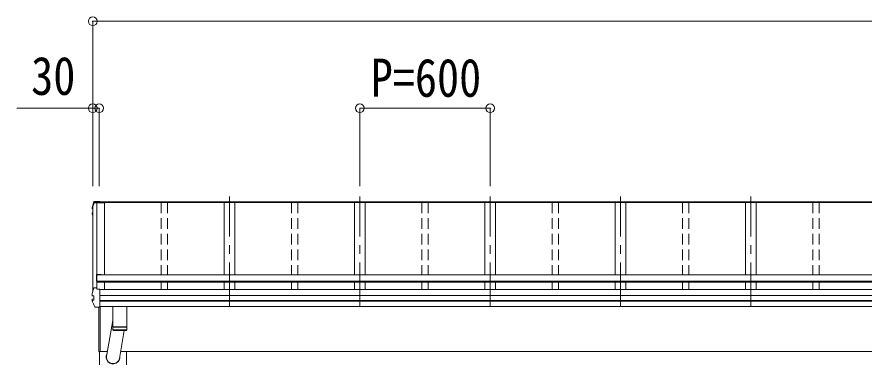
# Model space of a CAD drawing. Units: millimetres at full size, sheet at 1:40; some dimension numbers follow another scale. Extents: x -11243 to 11243, y -7760 to 7760.
# Drawn here: x -8565 to -4665, y -2224 to -660 of the extents above; entities that cross this region are included whole.
import ezdxf
from ezdxf.enums import TextEntityAlignment as Align

# ---------------------------------------------------------------- set-up
doc = ezdxf.new("R2010")
doc.units = ezdxf.units.MM
doc.header["$LTSCALE"] = 40
doc.header["$PDMODE"] = 32
doc.header["$PDSIZE"] = 40
doc.linetypes.add('CHAIN1', pattern=[8, 5, -1, 1, -1])
doc.linetypes.add('DASHED1', pattern=[1.8, 1.2, -0.6])
for name, color, linetype, lineweight in [('0-1_本体', 5, 'CHAIN1', 9), ('0-3_ELV2', 4, 'Continuous', 9), ('0-6_OTH_LINE', 6, 'Continuous', 9), ('0-9_OUTLINE', 7, 'Continuous', 9)]:
    doc.layers.add(name, color=color, linetype=linetype, lineweight=lineweight)
doc.styles.add('ＭＳ ゴシック', font='')
doc.styles.get('ＭＳ ゴシック').set_extended_font_data('MS Gothic')

msp = doc.modelspace()

# ---------------------------------------------------------------- linework, layer by layer
at = {"layer": '0-1_本体'}
for p, q in [((-7586.26, -1990.12), (-7586.26, -1485.94)), ((-6986.26, -1990.12), (-6986.26, -1485.94)), ((-6386.26, -1990.12), (-6386.26, -1485.94)), ((-5786.26, -1990.12), (-5786.26, -1485.94)), ((-5186.26, -1990.12), (-5186.26, -1485.94))]:
    msp.add_line(p, q, dxfattribs=at)
at = {"layer": '0-3_ELV2'}
for p, q in [((-8216.21, -1527.92), (-8213.75, -1519.16)), ((-8213.75, -1519.16), (-8211.13, -1510.5)), ((-8161.26, -1514.47), (-8209.7, -1514.47)), ((-8197.23, -1514.32), (-8209.65, -1514.32)), ((-8209.5, -1512.82), (-8197.46, -1512.82)), ((-8208.26, -1509.21), (-8208.26, -1509.2)), ((-8208.26, -1509.21), (-8183.26, -1509.21)), ((-8208.26, -1509.21), (-8208.26, -1509.21)), ((-8197.46, -1511.73), (-8197.08, -1514.23)), ((-8197.46, -1512.82), (-8197.46, -1511.73)), ((-8183.26, -1511.73), (-8197.46, -1511.73)), ((-8197.46, -1512.82), (-8197.23, -1514.32)), ((-8197.23, -1514.32), (-8197.23, -1513.97)), ((-8197.16, -1514.47), (-8197.16, -1907.89)), ((-8186.26, -1514.23), (-8197.08, -1514.23)), ((-8196.56, -1911.84), (-8196.56, -1514.47)), ((-386.26, -1513.56), (-8186.26, -1513.56)), ((-386.26, -1514.46), (-8186.26, -1514.46)), ((-8183.26, -1513.24), (-8183.26, -1509.21)), ((-389.26, -1511.29), (-8183.26, -1511.29)), ((-8161.26, -1514.38), (-8161.26, -1846.82)), ((-7611.26, -1514.38), (-7611.26, -1846.82)), ((-7561.26, -1514.38), (-7561.26, -1846.82)), ((-7011.26, -1514.38), (-7011.26, -1846.82)), ((-6961.26, -1514.38), (-6961.26, -1846.82)), ((-6411.26, -1514.38), (-6411.26, -1846.82)), ((-6361.26, -1514.38), (-6361.26, -1846.82)), ((-5811.26, -1514.38), (-5811.26, -1846.82)), ((-5761.26, -1514.38), (-5761.26, -1846.82)), ((-5211.26, -1514.38), (-5211.26, -1846.82)), ((-5161.26, -1514.38), (-5161.26, -1846.82)), ((-8218.57, -1541.14), (-8218.57, -1537.09)), ((-8218.53, -1536.77), (-8216.21, -1527.92)), ((-8217.52, -1542.41), (-8216.26, -1542.66)), ((-8216.26, -1541.13), (-8217.03, -1540.98)), ((-8216.26, -1540.78), (-8216.94, -1540.65)), ((-8216.26, -1537.83), (-8216.26, -1924.7)), ((-8218.67, -1566.17), (-8218.67, -1562.11)), ((-8216.26, -1564.63), (-8217.62, -1564.9)), ((-8216.26, -1566.16), (-8217.1, -1566.32)), ((-8216.26, -1560.54), (-8217.09, -1560.64)), ((-8217.09, -1560.64), (-8217.09, -1560.64)), ((-8198.56, -1846.66), (-8198.56, -1876.12)), ((-8176.56, -1844.66), (-8196.56, -1844.66)), ((-8176.56, -1846.2), (-8196.56, -1846.2)), ((-4580.46, -1846.82), (-8196.56, -1846.82)), ((-8176.56, -1844.66), (-8176.56, -1846.82)), ((-8209.5, -1905.57), (-8197.46, -1905.57)), ((-8196.56, -1876.12), (-8198.56, -1876.12)), ((-8197.23, -1907.07), (-8197.46, -1905.57)), ((-8197.23, -1907.07), (-8197.23, -1907.42)), ((-8196.5, -1912.2), (-8197.23, -1907.42)), ((-8196.52, -1912.2), (-8197.08, -1908.52)), ((-8197.08, -1912.2), (-8197.08, -1908.52)), ((-4596.26, -1875.85), (-8196.56, -1875.85)), ((-4596.26, -1877.6), (-8196.56, -1877.6)), ((-4596.26, -1880.71), (-8196.56, -1880.71)), ((-8161.26, -1880.71), (-8161.26, -1914.38)), ((-7611.26, -1880.71), (-7611.26, -1914.38)), ((-7561.26, -1880.71), (-7561.26, -1914.38)), ((-7011.26, -1880.71), (-7011.26, -1914.38)), ((-6961.26, -1880.71), (-6961.26, -1914.38)), ((-6411.26, -1880.71), (-6411.26, -1914.38)), ((-6361.26, -1880.71), (-6361.26, -1914.38)), ((-5811.26, -1880.71), (-5811.26, -1914.38)), ((-5761.26, -1880.71), (-5761.26, -1914.38)), ((-5211.26, -1880.71), (-5211.26, -1914.38)), ((-5161.26, -1880.71), (-5161.26, -1914.38)), ((-8218.57, -1941.27), (-8218.57, -1933.89)), ((-8216.95, -1942.74), (-8216.94, -1942.75)), ((-8210.69, -1943.52), (-8216.94, -1942.75)), ((-8211.26, -1943.65), (-8211.26, -1962.86)), ((-8210.69, -1943.52), (-8210.69, -1943.52)), ((-8183.26, -1994.62), (-8183.26, -1912.2)), ((-389.26, -1914.38), (-8183.26, -1914.38)), ((-389.26, -1940.9), (-8183.26, -1940.9)), ((-389.26, -1941.79), (-8183.26, -1941.79)), ((-8218.67, -1966.31), (-8218.67, -1958.92)), ((-8217.62, -1957.64), (-8211.66, -1956.49)), ((-8217.09, -1965.03), (-8210.69, -1963.33)), ((-8217.09, -1965.03), (-8217.09, -1965.03)), ((-8210.69, -1963.33), (-8210.69, -1963.33)), ((-389.26, -1965.01), (-8183.26, -1965.01)), ((-389.26, -1966.94), (-8183.26, -1966.94)), ((-8183.26, -1994.62), (-8203.9, -1994.62)), ((-8188.26, -2200.29), (-8188.26, -1994.62)), ((-8187.76, -2200.69), (-8187.76, -1994.62)), ((-389.26, -1991.97), (-8183.26, -1991.97)), ((-8181.26, -1991.97), (-8181.26, -2198.29)), ((-8187.76, -2200.69), (-8187.76, -2200.69)), ((-8187.76, -2200.69), (-8187.76, -2200.75)), ((-8186.26, -2198.29), (-8181.26, -2198.29)), ((-8186.26, -2200.79), (-8186.26, -2198.29)), ((-8148.66, -2199.69), (-8186.26, -2199.69)), ((-8185.26, -2199.69), (-8185.26, -5199.69)), ((-2201.14, -2199.69), (-8088.02, -2199.69)), ((-8060.26, -5199.69), (-8060.26, -2199.69))]:
    msp.add_line(p, q, dxfattribs=at)
at = {"layer": '0-3_ELV2', "linetype": 'DASHED1'}
for p, q in [((-7901.26, -1514.38), (-7901.26, -1846.82)), ((-7871.26, -1514.38), (-7871.26, -1846.82)), ((-7301.26, -1514.38), (-7301.26, -1846.82)), ((-7271.26, -1514.38), (-7271.26, -1846.82)), ((-6701.26, -1514.38), (-6701.26, -1846.82)), ((-6671.26, -1514.38), (-6671.26, -1846.82)), ((-6101.26, -1514.38), (-6101.26, -1846.82)), ((-6071.26, -1514.38), (-6071.26, -1846.82)), ((-5501.26, -1514.38), (-5501.26, -1846.82)), ((-5471.26, -1514.38), (-5471.26, -1846.82)), ((-4901.26, -1514.38), (-4901.26, -1846.82)), ((-4871.26, -1514.38), (-4871.26, -1846.82)), ((-7901.26, -1880.71), (-7901.26, -1914.38)), ((-7871.26, -1880.71), (-7871.26, -1914.38)), ((-7301.26, -1880.71), (-7301.26, -1914.38)), ((-7271.26, -1880.71), (-7271.26, -1914.38)), ((-6701.26, -1880.71), (-6701.26, -1914.38)), ((-6671.26, -1880.71), (-6671.26, -1914.38)), ((-6101.26, -1880.71), (-6101.26, -1914.38)), ((-6071.26, -1880.71), (-6071.26, -1914.38)), ((-5501.26, -1880.71), (-5501.26, -1914.38)), ((-5471.26, -1880.71), (-5471.26, -1914.38)), ((-4901.26, -1880.71), (-4901.26, -1914.38)), ((-4871.26, -1880.71), (-4871.26, -1914.38))]:
    msp.add_line(p, q, dxfattribs=at)
at = {"layer": '0-3_ELV2'}
for points in [[(-8211.12, -1510.48), (-8211, -1510.19), (-8210.83, -1509.92), (-8210.61, -1509.7), (-8210.35, -1509.51), (-8210.08, -1509.38), (-8209.81, -1509.3), (-8209.57, -1509.26), (-8209.34, -1509.24), (-8209.09, -1509.22), (-8208.8, -1509.21), (-8208.5, -1509.21), (-8208.18, -1509.21)], [(-8183.26, -1513.24), (-8186.26, -1513.24), (-8186.26, -1514.23)], [(-8218.53, -1536.78), (-8218.57, -1537.04), (-8218.57, -1537.09)], [(-8216.26, -1572.37), (-8217.18, -1570.14), (-8218.58, -1566.65)], [(-8183.26, -1912.2), (-8197.46, -1912.2), (-8197.46, -1905.57)], [(-8218.53, -1933.58), (-8218.57, -1933.84), (-8218.57, -1933.89)], [(-8218.57, -1941.31), (-8218.57, -1941.22), (-8218.53, -1940.96)], [(-8217.03, -1942.73), (-8217.31, -1942.65), (-8217.55, -1942.58), (-8217.78, -1942.48), (-8218.06, -1942.31), (-8218.32, -1942.04), (-8218.5, -1941.7), (-8218.56, -1941.31)], [(-8216.95, -1942.74), (-8217.17, -1942.67), (-8217.38, -1942.53), (-8217.55, -1942.31), (-8217.67, -1942.03), (-8217.74, -1941.72), (-8217.75, -1941.39), (-8217.7, -1941.07)], [(-8211.26, -1943.65), (-8211.27, -1943.53), (-8211.31, -1943.44)], [(-8210.69, -1943.52), (-8210.61, -1943.54), (-8210.53, -1943.59), (-8210.47, -1943.67), (-8210.42, -1943.77), (-8210.39, -1943.88), (-8210.38, -1943.99)], [(-8218.56, -1966.81), (-8218.64, -1966.65), (-8218.68, -1966.47), (-8218.67, -1966.3)], [(-8218.58, -1966.79), (-8215.73, -1973.61), (-8212.78, -1980.34), (-8209.74, -1986.99), (-8206.62, -1993.55)], [(-8217.77, -1967.01), (-8217.87, -1966.68), (-8217.89, -1966.32), (-8217.85, -1965.96), (-8217.73, -1965.63), (-8217.56, -1965.35), (-8217.34, -1965.15), (-8217.09, -1965.03)], [(-8210.69, -1963.33), (-8210.61, -1963.3), (-8210.53, -1963.24), (-8210.47, -1963.15), (-8210.42, -1963.05), (-8210.39, -1962.93), (-8210.38, -1962.81)], [(-8203.93, -1994.61), (-8204.3, -1994.61), (-8204.66, -1994.6), (-8204.97, -1994.58), (-8205.25, -1994.55), (-8205.55, -1994.48), (-8205.89, -1994.33), (-8206.19, -1994.12), (-8206.46, -1993.84), (-8206.63, -1993.5)], [(-8187.76, -2200.75), (-8187.76, -2200.79), (-8187.76, -2200.79)], [(-8187.76, -2200.79), (-8187.76, -2200.79), (-8186.26, -2200.79)]]:
    msp.add_lwpolyline(points, dxfattribs=at)
for centre, radius, start, end in [((-7733.25, -1660.48), 499.82, 162.96047, 166.14879), ((-7733.24, -1660.48), 498.32, 162.94349, 166.12469), ((-8209.5, -1514.52), 1.7, 89.95676, 162.90929), ((-8217.27, -1541.14), 1.3, 166.2046, 259.10358), ((-8217.38, -1562.11), 1.3, 100.9005, 179.9623), ((-8217.38, -1566.17), 1.3, 100.8868, 201.66215), ((-7753.93, -1381.61), 498.64, 201.74241, 202.00165), ((-7753.93, -1381.26), 498.64, 201.78246, 202.00165), ((-8196.56, -1846.66), 2, 90, 180), ((-7733.25, -2053.23), 499.82, 162.96047, 166.14879), ((-8209.5, -1907.27), 1.7, 89.95676, 162.90929), ((-8217.38, -1958.92), 1.3, 100.9005, 179.9623), ((-8211.76, -1956), 0.499, 280.91518, 359.94761), ((-8187.76, -2200.29), 0.5, 180, 269.5), ((-8175.61, -2185.62), 12.15, 179.0404, 180.9596)]:
    msp.add_arc(centre, radius, start, end, dxfattribs=at)
at = {"layer": '0-6_OTH_LINE'}
for p, q in [((-8216.26, -680.32), (-8216.26, -1439.32)), ((-8216.26, -680.32), (-356.26, -680.32)), ((-8216.26, -1080.32), (-8565.02, -1080.32)), ((-8216.26, -1080.32), (-8216.26, -1439.32)), ((-8186.26, -1080.32), (-8216.26, -1080.32)), ((-8186.26, -1080.32), (-8186.26, -1439.32)), ((-6986.26, -1080.32), (-6986.26, -1439.32)), ((-6386.26, -1080.32), (-6986.26, -1080.32)), ((-6386.26, -1080.32), (-6386.26, -1439.32))]:
    msp.add_line(p, q, dxfattribs=at)
for p in [(-8216.26, -680.32), (-8216.26, -1080.32), (-8186.26, -1080.32), (-6986.26, -1080.32), (-6386.26, -1080.32)]:
    msp.add_point(p, dxfattribs=at)
at = {"layer": '0-9_OUTLINE'}
for p, q in [((-8123.26, -1991.97), (-8123.26, -2085.51)), ((-8059.26, -2085.51), (-8059.26, -1991.97)), ((-8123.26, -2055.74), (-8150.86, -2212.11)), ((-8059.26, -2085.51), (-8123.26, -2085.51)), ((-8123.26, -2086.51), (-8123.03, -2099.57)), ((-8059.26, -2086.51), (-8123.26, -2086.51)), ((-8123.03, -2099.51), (-8059.48, -2099.51)), ((-8062.48, -2102.51), (-8120.03, -2102.51)), ((-8118.76, -2085.51), (-8118.74, -2086.51)), ((-8092.04, -2222.3), (-8070.93, -2102.51)), ((-8063.76, -2085.51), (-8063.78, -2086.51)), ((-8059.49, -2099.57), (-8059.26, -2086.51))]:
    msp.add_line(p, q, dxfattribs=at)
for centre, start, end in [((-8120.03, -2099.51), 181, 270.04832), ((-8062.48, -2099.51), 270, 359)]:
    msp.add_arc(centre, 3, start, end, dxfattribs=at)
for major_axis, ratio, start_param, end_param in [((-31.85, 0), 0.984694, 5.7540451, 9.6056637), ((-30.8, 0), 0.983336, 5.8618427, 9.4974605)]:
    msp.add_ellipse((-8122.76, -2224.5), major_axis=major_axis, ratio=ratio, start_param=start_param, end_param=end_param, dxfattribs=at)

# ---------------------------------------------------------------- texts
at = {"layer": '0-6_OTH_LINE', "color": 7, "style": 'ＭＳ ゴシック', "width": 0.85}
for s, p in [('30', (-8499.55, -1071.6)), ('P=600', (-6936.26, -1080.32))]:
    msp.add_text(s, height=176, dxfattribs=at).set_placement(p, align=Align.BOTTOM_LEFT)

doc.saveas('drawing.dxf')
